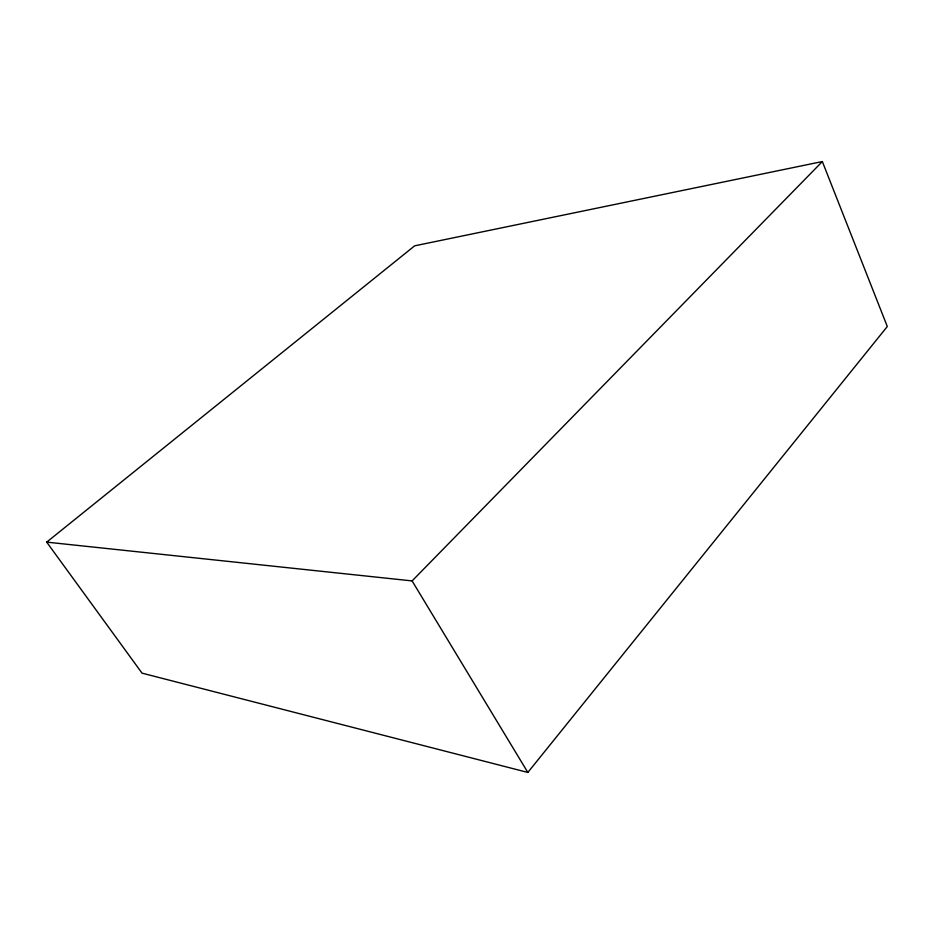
<?xml version="1.0" encoding="UTF-8"?>
<svg xmlns="http://www.w3.org/2000/svg" width="934" height="934" viewBox="0 0 934 934"><rect width="100%" height="100%" fill="white"/><g stroke="black" fill="none" stroke-linecap="round" stroke-linejoin="round"><path stroke-width="1.4" d="M527.838 772.441L887.3 326.515L822.34 161.559L414.661 245.829L46.7 542.129L142.026 673.145L527.838 772.441L412.104 580.913L46.7 542.129M412.104 580.913L822.34 161.559"/></g></svg>
